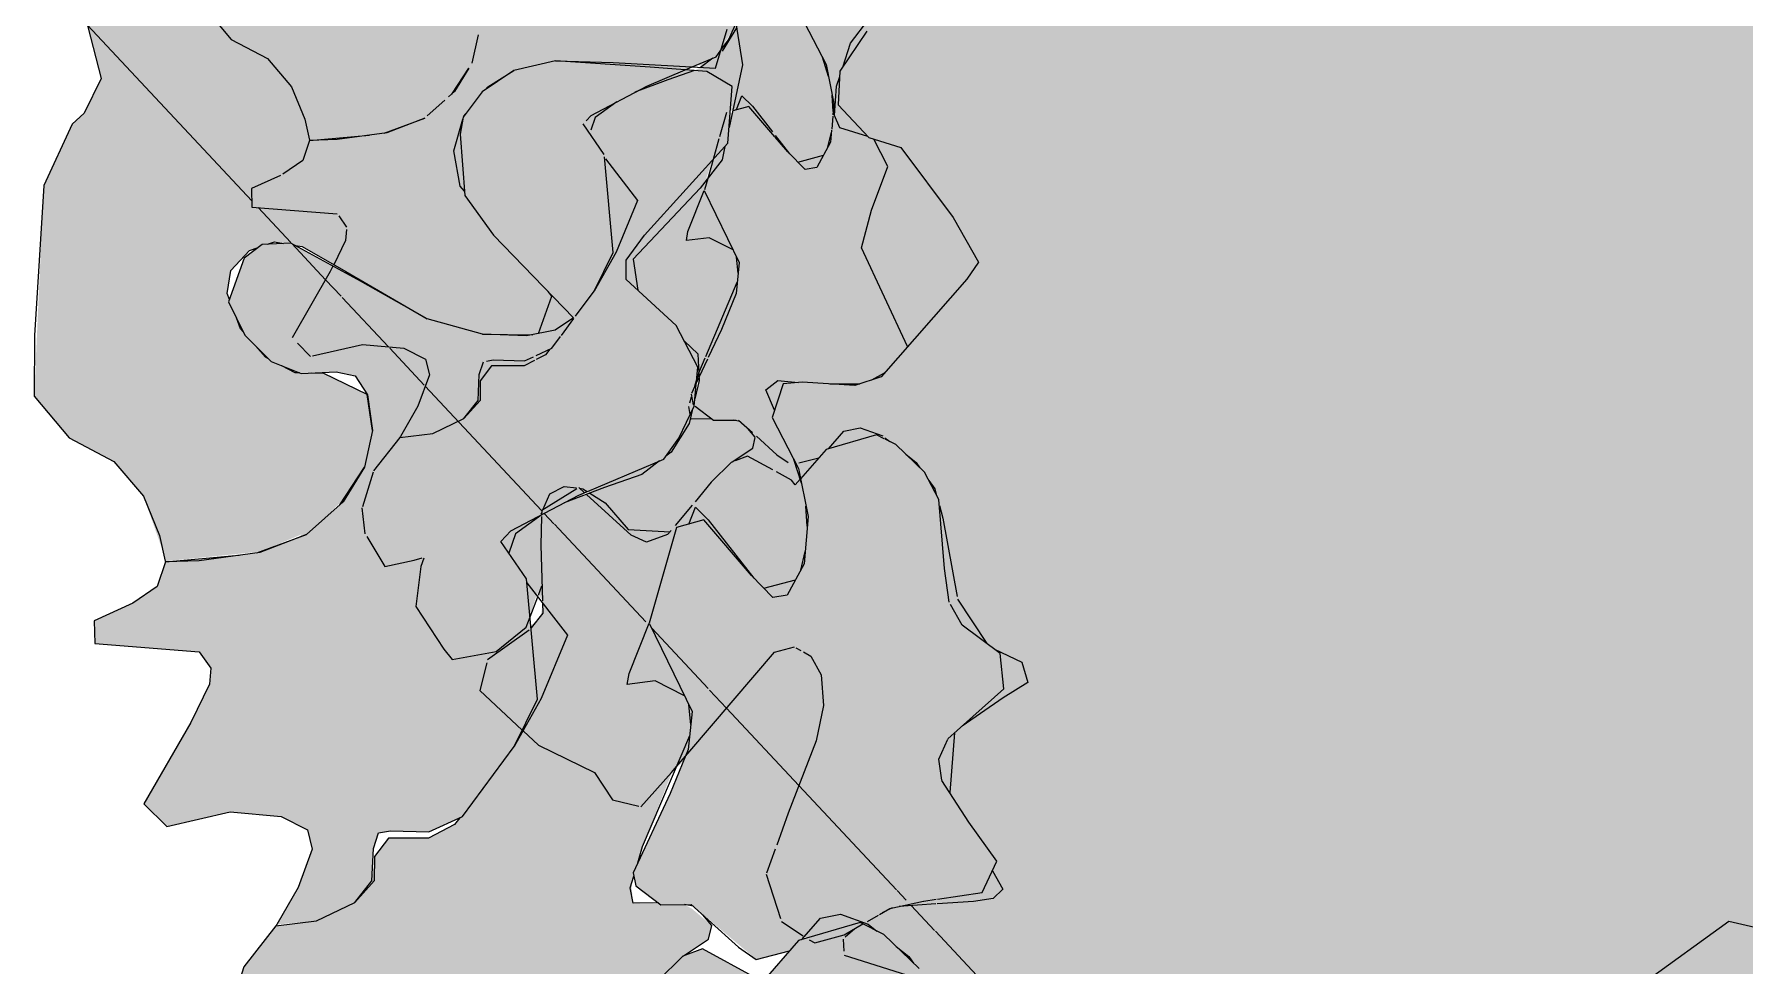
# Model space of a CAD drawing. Header units: metres. Extents: x -490 to 202, y -217 to 332.
# Drawn here: x -66.594 to -61.783, y 42.259 to 44.881 of the extents above; entities that cross this region are included whole.
import ezdxf

# ---------------------------------------------------------------- set-up
doc = ezdxf.new("R2010")
doc.units = ezdxf.units.M
doc.layers.add('1 arbol_dwg', color=8, linetype='Continuous', lineweight=9, true_color=0x767676)
doc.layers.add('C-TOPO-MAJR', color=66, linetype='Continuous', lineweight=18, true_color=0x647b04)
doc.layers.add('A-DETL-GENF', color=7, linetype='Continuous', lineweight=9)
doc.layers.add('A-DETL-THIN', color=7, linetype='Continuous', lineweight=9)

# ---------------------------------------------------------------- blocks, each defined once
blk = doc.blocks.new('1 arbol_dwg-V104-PLANTA DE MURO PERIMETRAL')
at = {"layer": 'A-DETL-GENF', "true_color": 0x424c26, "transparency": 33554483}
blk.add_hatch(color=69, dxfattribs=at).paths.add_polyline_path([(-6.4864, 4.8416), (-6.219, 4.8688), (-6.0804, 4.9247), (-5.9665, 5.0446), (-5.9179, 5.1455), (-5.9039, 5.2094), (-5.9189, 5.311), (-6.0743, 5.3711), (-6.121, 5.3721), (-6.2046, 5.416), (-6.2865, 5.527), (-6.3108, 5.605), (-6.2977, 5.6648), (-6.2138, 5.7328), (-6.1328, 5.737), (-6.1014, 5.7272), (-5.7032, 5.5111), (-5.594, 5.4804), (-5.4333, 5.4922), (-5.4097, 5.6003), (-5.5636, 5.7593), (-5.6568, 5.8972), (-5.6752, 5.9969), (-5.6441, 6.0969), (-5.562, 6.1878), (-5.5059, 6.2229), (-5.3341, 6.2483), (-4.9322, 6.25), (-4.9104, 6.3508), (-4.9495, 6.4553), (-4.9207, 6.7052), (-4.9584, 6.802), (-5.0706, 6.8836), (-5.5051, 6.9571), (-5.518, 6.9932), (-5.4499, 7.0612), (-5.2605, 7.1634), (-5.1233, 7.2269), (-5.1408, 7.2774), (-5.4249, 7.3836), (-5.4553, 7.4608), (-5.4219, 7.6289), (-5.4105, 7.6796), (-5.4217, 7.8052), (-5.5083, 8.0044), (-5.5691, 8.1007), (-5.648, 8.1907), (-5.9852, 7.8228), (-6.2381, 7.4884), (-6.196, 7.3195), (-6.0827, 7.1142), (-6.0096, 6.9395), (-5.9812, 6.7778), (-5.987, 6.6986), (-6.0325, 6.6241), (-6.1161, 6.5771), (-6.2608, 6.5505), (-6.6276, 6.5449), (-6.7028, 6.4935), (-6.7188, 6.4036), (-6.6688, 6.1971), (-6.7147, 6.1021), (-6.7485, 6.0714), (-6.8283, 5.8992), (-6.8551, 5.3064), (-6.7569, 5.1886), (-6.6074, 5.0944), (-6.5398, 5.0051), (-6.4867, 4.843)])
at = {"layer": 'A-DETL-GENF', "true_color": 0x4f7f3f, "transparency": 33554483}
blk.add_hatch(color=87, dxfattribs=at).paths.add_polyline_path([(-2.9959, 1.7353), (-2.6313, 1.7538), (-2.2801, 1.8101), (-1.8881, 1.9334), (-1.5856, 2.1448), (-1.5028, 2.1259), (-1.3912, 2.132), (-1.2448, 2.2207), (-1.1529, 2.43), (-1.1286, 2.8007), (-1.0961, 2.8211), (-1.0513, 2.7946), (-0.8523, 2.5984), (-0.7055, 2.601), (-0.6173, 2.7886), (-0.4159, 2.9156), (-0.3192, 2.9842), (-0.148, 3.2129), (-0.0052, 3.6578), (-0.1793, 3.943), (-0.1427, 3.9761), (0.2521, 4.1075), (0.3527, 4.1876), (0.4149, 4.2823), (0.3901, 4.5209), (0.2698, 4.7494), (0.2702, 4.8605), (0.3076, 4.9547), (0.3851, 5.021), (0.5181, 5.0987), (0.5896, 5.1941), (0.594, 5.4012), (0.5791, 5.688), (0.5277, 5.9481), (0.3519, 6.1201), (-0.2074, 6.3087), (-0.2289, 6.3473), (-0.1759, 6.3916), (-0.0634, 6.4472), (0.1801, 6.5473), (0.1608, 6.6334), (-0.0504, 6.7062), (-0.1636, 6.9763), (-0.3448, 7.1878), (-0.8945, 7.5401), (-0.963, 7.5135), (-0.9437, 7.394), (-0.8932, 7.2025), (-0.9815, 6.8305), (-1.0225, 6.3395), (-1.0996, 6.3704), (-1.1818, 6.44), (-1.2714, 6.5724), (-1.5002, 6.9643), (-1.5489, 6.9861), (-1.6333, 6.9259), (-1.6716, 6.7936), (-1.777, 6.9154), (-1.8034, 6.9488), (-1.844, 6.917), (-1.9491, 6.7283), (-2.0267, 6.6543), (-2.1013, 6.6154), (-2.1675, 6.6159), (-2.202, 6.6532), (-2.1902, 6.8382), (-2.1959, 6.8823), (-2.215, 6.9075), (-2.3122, 6.8818), (-2.5517, 6.7946), (-3.0576, 6.8448), (-3.3784, 6.8308), (-3.652, 6.9774), (-3.7909, 7.0377), (-3.9259, 7.1241), (-3.9952, 7.0843), (-3.9792, 6.9966), (-3.8584, 6.8259), (-3.867, 6.7497), (-3.8978, 6.7182), (-3.9661, 6.7427), (-4.0879, 6.8199), (-4.1833, 6.7721), (-4.4271, 6.4295), (-4.4909, 6.3525), (-4.5128, 6.3333), (-4.59, 6.1971), (-4.588, 6.1197), (-4.4918, 6.029), (-4.4179, 6.0064), (-4.2217, 5.7236), (-4.2048, 5.674), (-4.3158, 5.54), (-4.4812, 5.3578), (-4.575, 5.3377), (-4.7488, 5.3412), (-4.7792, 5.2461), (-4.7004, 5.0789), (-4.6821, 4.9243), (-4.7053, 4.8054), (-4.7373, 4.7464), (-4.7778, 4.74), (-4.9931, 4.952), (-5.052, 4.9258), (-5.1251, 4.6675), (-5.0045, 4.4189), (-5.0268, 4.284), (-5.1596, 3.9255), (-5.0928, 3.8751), (-4.9939, 3.8636), (-4.816, 3.7231), (-4.7307, 3.7448), (-4.6435, 3.8374), (-4.5836, 3.8474), (-4.4651, 3.791), (-4.3662, 3.6955), (-4.3164, 3.6016), (-4.2203, 3.2098), (-4.1247, 3.0853), (-4.0297, 3.0399), (-4.0098, 2.9699), (-4.2623, 2.7963), (-4.2789, 2.5909), (-4.1162, 2.3541), (-4.1318, 2.3209), (-4.096, 2.2577), (-4.1293, 2.2254), (-4.3694, 2.2035), (-4.4849, 2.1857), (-4.5785, 2.137), (-4.6464, 2.0853), (-4.6425, 2.0296), (-4.1674, 1.8887), (-3.8196, 1.8128), (-3.3498, 1.7518), (-3.0009, 1.7354)])
at = {"layer": 'A-DETL-GENF', "true_color": 0x004c00, "transparency": 33554483}
blk.add_hatch(color=98, dxfattribs=at).paths.add_polyline_path([(-5.9946, 3.0494), (-5.8428, 3.0767), (-5.734, 3.1751), (-5.6856, 3.3279), (-5.6856, 3.5634), (-5.6388, 3.6311), (-5.608, 3.6466), (-5.5288, 3.6289), (-5.4419, 3.5614), (-5.3775, 3.4978), (-5.2392, 3.4949), (-5.0173, 3.7392), (-4.9581, 3.7785), (-4.959, 3.8277), (-5.0074, 3.8652), (-5.0262, 3.8753), (-5.172, 3.8867), (-5.1758, 3.9377), (-5.1409, 4.0454), (-5.0082, 4.3819), (-5.0257, 4.4627), (-5.1251, 4.5024), (-5.1868, 4.4944), (-5.1813, 4.5256), (-5.0873, 4.801), (-5.0356, 4.9404), (-5.0093, 4.9577), (-4.9931, 4.9917), (-4.8904, 4.8701), (-4.8029, 4.7656), (-4.714, 4.7893), (-4.6868, 4.8686), (-4.6843, 4.9967), (-4.7181, 5.1277), (-4.7792, 5.2461), (-4.7792, 5.282), (-4.7947, 5.326), (-4.7634, 5.3501), (-4.5332, 5.3405), (-4.4634, 5.3716), (-4.3987, 5.4461), (-4.5285, 5.724), (-4.4604, 5.9636), (-4.5074, 6.0338), (-4.594, 6.073), (-4.6024, 6.1197), (-4.5887, 6.2206), (-4.533, 6.3333), (-4.5101, 6.3793), (-4.5289, 6.4652), (-4.6527, 6.5145), (-4.7721, 6.6038), (-4.9091, 6.5893), (-4.905, 6.5188), (-4.8725, 6.1927), (-4.9202, 5.9716), (-5.0777, 5.7897), (-5.1697, 5.6886), (-5.1573, 5.6042), (-5.0418, 5.4915), (-4.9986, 5.4345), (-4.9882, 5.416), (-4.9931, 5.3143), (-5.0293, 5.203), (-5.0842, 5.1288), (-5.1422, 5.0891), (-5.1591, 5.0815), (-5.4267, 4.9731), (-5.5093, 4.8961), (-5.5146, 4.8563), (-5.3554, 4.6332), (-5.4823, 4.3603), (-5.5746, 4.2262), (-5.6725, 4.1003), (-5.7462, 4.0627), (-5.8584, 4.0627), (-5.8977, 4.0105), (-5.9053, 3.935), (-5.9536, 3.881), (-6.0615, 3.8294), (-6.1753, 3.8154), (-6.2696, 3.686), (-6.3053, 3.5726), (-6.279, 3.4568), (-6.2265, 3.3707), (-6.0916, 3.3991), (-6.1077, 3.3279), (-6.1195, 3.2325), (-6.0232, 3.0855)])
at = {"layer": 'A-DETL-GENF', "true_color": 0x2f4c26, "transparency": 33554483}
for points in [[(-6.173, 3.8192), (-6.0406, 3.8394), (-5.9536, 3.881), (-5.9042, 3.9631), (-5.8866, 4.0769), (-5.7923, 4.0813), (-5.7378, 4.0829), (-5.6332, 4.1469), (-5.4852, 4.3603), (-5.4391, 4.4534), (-5.4838, 4.8118), (-5.543, 4.8973), (-5.4792, 4.9454), (-5.178, 5.0891), (-5.0777, 5.1378), (-5.0158, 5.2419), (-4.9986, 5.278), (-4.9931, 5.3968), (-5.0777, 5.5317), (-5.1903, 5.6344), (-5.1896, 5.6886), (-5.0599, 5.8461), (-4.9039, 6.0177), (-4.9041, 6.1844), (-4.9911, 6.2222), (-5.425, 6.2416), (-5.5059, 6.2229), (-5.5976, 6.1592), (-5.6483, 6.0913), (-5.6567, 6.0437), (-5.6382, 5.8628), (-5.5636, 5.7593), (-5.3386, 5.5268), (-5.3894, 5.4922), (-5.4701, 5.4757), (-5.6382, 5.4928), (-5.7816, 5.5422), (-6.1328, 5.737), (-6.2138, 5.7328), (-6.2647, 5.6947), (-6.3083, 5.5719), (-6.2623, 5.4774), (-6.1581, 5.3916), (-6.0743, 5.3711), (-5.9527, 5.3635), (-5.9179, 5.3103), (-5.9051, 5.2039), (-5.9491, 5.0691), (-6.0197, 4.9786), (-6.099, 4.9131), (-6.2201, 4.8663), (-6.486, 4.8401), (-6.5282, 4.7577), (-6.6494, 4.6911), (-6.6864, 4.6743), (-6.6847, 4.6102), (-6.3857, 4.5795), (-6.3592, 4.5324), (-6.3722, 4.4741), (-6.5145, 4.2141), (-6.5378, 4.1505), (-6.4756, 4.0968), (-6.2696, 4.1335), (-6.1607, 4.123), (-6.0823, 4.0704), (-6.0802, 4.0121), (-6.113, 3.9238), (-6.1614, 3.8394)], [(-4.7444, 2.0725), (-4.6414, 2.1007), (-4.4651, 2.1952), (-4.1791, 2.2435), (-4.1674, 2.2452), (-4.1162, 2.3541), (-4.306, 2.633), (-4.3161, 2.7057), (-4.2855, 2.7753), (-4.0926, 2.9482), (-4.1045, 3.0703), (-4.236, 3.1685), (-4.2807, 3.2475), (-4.3413, 3.6485), (-4.3846, 3.7133), (-4.5054, 3.8113), (-4.5319, 3.8247), (-4.7053, 3.7742), (-4.816, 3.6579), (-4.8241, 3.6685), (-4.9757, 3.7512), (-5.0311, 3.73), (-5.1842, 3.5609), (-5.2514, 3.4802), (-5.3241, 3.454), (-5.407, 3.5052), (-5.5647, 3.6387), (-5.686, 3.5486), (-5.683, 3.2445), (-5.688, 3.2015), (-5.7531, 3.1331), (-5.8752, 3.0377), (-5.899, 2.9424), (-5.688, 2.7496), (-5.5031, 2.6598), (-5.4415, 2.5651), (-5.3377, 2.5486), (-4.8395, 3.0866), (-4.8091, 3.0899), (-4.7582, 3.0616), (-4.7225, 2.9971), (-4.7214, 2.8572), (-4.7507, 2.7396), (-4.9121, 2.3094), (-4.845, 2.137), (-4.7584, 2.08)]]:
    blk.add_hatch(color=89, dxfattribs=at).paths.add_polyline_path(points)
at = {"layer": 'A-DETL-THIN', "color": 76, "true_color": 0x3f7f00}
for p, q in [((-5.9051, 5.2039), (-5.9264, 5.1063)), ((-5.0136, 5.2282), (-5.0633, 5.1483)), ((-5.9955, 5), (-5.9373, 5.0896)), ((-5.1905, 5.0838), (-5.1672, 5.0937)), ((-5.0961, 5.1237), (-5.1383, 5.0921)), ((-4.697, 5.0612), (-4.7181, 5.1277)), ((-6.0197, 4.9786), (-6.0804, 4.9247)), ((-4.6808, 4.9402), (-4.6843, 4.9967)), ((-6.2292, 4.8651), (-6.0892, 4.9168)), ((-5.4701, 4.7921), (-5.543, 4.8973)), ((-5.0489, 4.9368), (-5.0726, 4.853)), ((-4.6821, 4.9243), (-4.6859, 4.8795)), ((-5.0746, 4.846), (-5.095, 4.7738)), ((-4.8807, 4.8577), (-4.8309, 4.7942)), ((-4.6991, 4.8168), (-4.6868, 4.8686)), ((-4.8029, 4.7656), (-4.714, 4.7893)), ((-5.095, 4.7738), (-5.1134, 4.7089)), ((-5.1134, 4.7089), (-5.1245, 4.6696)), ((-6.3857, 4.5795), (-6.3586, 4.5408)), ((-5.0082, 4.3819), (-5.0135, 4.4374)), ((-6.4147, 4.3875), (-6.5463, 4.1589)), ((-6.4053, 4.4066), (-6.4147, 4.3875)), ((-5.12, 4.0945), (-5.0113, 4.3509)), ((-5.6178, 4.1677), (-5.5746, 4.2262)), ((-6.5282, 4.1409), (-6.4824, 4.0952)), ((-5.71, 4.0811), (-5.7459, 4.0627)), ((-5.7447, 4.0798), (-5.7142, 4.0938)), ((-5.1437, 4.0387), (-5.1219, 4.0902)), ((-5.1139, 4.0859), (-5.1434, 4.0229)), ((-5.1576, 3.9926), (-5.1519, 4.0116)), ((-5.1434, 4.0229), (-5.1526, 4.0032)), ((-5.1519, 4.0116), (-5.1441, 4.0373)), ((-5.175, 3.9347), (-5.1687, 3.9558)), ((-5.1705, 3.965), (-5.1632, 3.9283)), ((-5.1526, 4.0032), (-5.1695, 3.9672)), ((-5.1735, 3.8947), (-5.1787, 3.9226)), ((-5.0992, 3.88), (-5.1706, 3.8789)), ((-5.002, 3.8706), (-5.0234, 3.8748)), ((-5.0074, 3.8754), (-4.959, 3.8329)), ((-4.9494, 3.8165), (-4.9745, 3.8465)), ((-4.5875, 3.8488), (-4.5095, 3.8206)), ((-6.1753, 3.8154), (-6.2652, 3.6998)), ((-4.5021, 3.8147), (-4.485, 3.801)), ((-4.7991, 3.7274), (-4.7307, 3.7448)), ((-6.2663, 3.6962), (-6.3041, 3.5764)), ((-5.5382, 3.6249), (-5.5579, 3.643)), ((-6.3053, 3.5726), (-6.295, 3.4829)), ((-5.6877, 3.5516), (-5.6858, 3.5562)), ((-5.1668, 3.5817), (-5.2254, 3.5114)), ((-5.6972, 3.2717), (-5.6849, 3.3041)), ((-5.7258, 3.1967), (-5.6995, 3.2658)), ((-4.252, 3.2577), (-4.151, 3.105)), ((-5.7286, 3.1505), (-5.8726, 3.0483)), ((-5.1749, 2.7338), (-4.8835, 3.0754)), ((-4.8835, 3.0754), (-4.8146, 3.093)), ((-4.8091, 3.0899), (-4.7924, 3.0807)), ((-4.2623, 2.7963), (-4.2789, 2.5909)), ((-5.2208, 2.6801), (-5.1897, 2.7165)), ((-5.1897, 2.7165), (-5.1753, 2.7333)), ((-4.8807, 2.3954), (-4.911, 2.3123)), ((-4.9121, 2.3094), (-4.8618, 2.1556)), ((-4.4768, 2.1927), (-4.512, 2.1753)), ((-4.3268, 2.2064), (-4.4534, 2.1978)), ((-4.3685, 2.2162), (-4.326, 2.2223)), ((-4.8587, 2.1462), (-4.7844, 2.0962)), ((-4.5625, 2.1462), (-4.525, 2.1678)), ((-4.6464, 2.0853), (-4.6435, 2.0437)), ((-4.6063, 2.1209), (-4.6396, 2.0913)), ((-4.6425, 2.0296), (-4.3622, 1.9415))]:
    blk.add_line(p, q, dxfattribs=at)
at = {"layer": 'A-DETL-THIN', "color": 76, "true_color": 0x3f7f00, "flags": 128}
for points in [[(-6.8541, 5.4768), (-6.8551, 5.3064), (-6.7569, 5.1886), (-6.6314, 5.1224), (-6.5478, 5.0249), (-6.5026, 4.9138), (-6.4864, 4.8416), (-6.486, 4.8401), (-6.279, 4.8583)], [(-4.575, 5.3377), (-4.6949, 5.3456), (-4.7488, 5.3412), (-4.7792, 5.2461), (-4.705, 5.1023), (-4.6785, 4.9671), (-4.6817, 4.9289)], [(-5.0676, 5.1518), (-5.0418, 5.1875), (-5.0158, 5.2419)], [(-5.1672, 5.0937), (-5.0842, 5.1288), (-5.0676, 5.1518)], [(-5.9368, 5.0892), (-5.9861, 5.0084), (-6.0066, 4.9902)], [(-5.5328, 4.9079), (-5.5146, 4.9267), (-5.323, 5.0278), (-5.1905, 5.0838)], [(-5.1591, 5.0815), (-5.2506, 5.0492), (-5.3642, 5.0061)], [(-5.4267, 4.9731), (-5.5016, 4.9187), (-5.5163, 4.8756)], [(-4.8817, 4.8525), (-4.9719, 4.9577), (-5.0272, 4.9427)], [(-5.0139, 4.9463), (-4.9951, 4.9936), (-4.9594, 4.9581), (-4.8904, 4.8701)], [(-6.0892, 4.9168), (-6.2201, 4.8663), (-6.3912, 4.843), (-6.486, 4.8401), (-6.5096, 4.7705), (-6.5779, 4.7235)], [(-4.6862, 4.8756), (-4.6897, 4.834), (-4.7373, 4.7464), (-4.7778, 4.74), (-4.8376, 4.801), (-4.8807, 4.8513)], [(-5.5686, 4.2342), (-5.505, 4.3204), (-5.4391, 4.4534), (-5.4694, 4.7835)], [(-6.5868, 4.7194), (-6.6864, 4.6743), (-6.6847, 4.6102), (-6.3907, 4.5866)], [(-5.4656, 4.7762), (-5.3554, 4.6332), (-5.4287, 4.4549), (-5.505, 4.3204)], [(-5.0257, 4.4627), (-5.1086, 4.5046), (-5.1868, 4.4944), (-5.1813, 4.5256), (-5.125, 4.6672)], [(-5.1251, 4.6675), (-5.0045, 4.4189), (-5.0153, 4.3122), (-5.0662, 4.1879), (-5.1112, 4.0916)], [(-6.3592, 4.5324), (-6.3617, 4.4955), (-6.4029, 4.4115)], [(-6.4756, 4.0968), (-6.3041, 4.1367), (-6.1609, 4.1231)], [(-5.7045, 4.0983), (-5.6508, 4.1231), (-5.6204, 4.1642)], [(-6.1607, 4.123), (-6.0861, 4.086), (-6.0729, 4.0316), (-6.113, 3.9238), (-6.173, 3.8192), (-6.1753, 3.8154), (-6.0615, 3.8294), (-5.9536, 3.881), (-5.9053, 3.9426), (-5.9008, 4.0328), (-5.8866, 4.0769)], [(-5.8764, 4.0788), (-5.8527, 4.0831), (-5.7448, 4.0798)], [(-5.6576, 4.1199), (-5.6725, 4.1003), (-5.7045, 4.0839)], [(-5.7462, 4.0627), (-5.8584, 4.0627), (-5.8977, 4.0105), (-5.8984, 3.9426), (-5.9536, 3.881)], [(-5.1562, 3.923), (-5.0928, 3.8751), (-5.0152, 3.8754)], [(-4.6971, 3.7765), (-4.6435, 3.8374), (-4.588, 3.8487)], [(-5.0299, 3.7305), (-5.0291, 3.7313), (-4.9581, 3.7785), (-4.9496, 3.8157)], [(-4.9455, 3.8205), (-4.8745, 3.7552), (-4.8364, 3.7293)], [(-4.5054, 3.8113), (-4.5319, 3.8247), (-4.7053, 3.7742), (-4.793, 3.673)], [(-4.2807, 3.2475), (-4.2964, 3.3629), (-4.3164, 3.6016), (-4.3662, 3.6955), (-4.4651, 3.791), (-4.5018, 3.8095)], [(-5.0311, 3.73), (-5.1009, 3.6608), (-5.1569, 3.5936)], [(-4.8889, 3.7039), (-4.9757, 3.7512), (-5.0188, 3.7347)], [(-4.4302, 3.7573), (-4.3948, 3.729), (-4.3817, 3.7105)], [(-4.7944, 3.6714), (-4.8113, 3.6519), (-4.8241, 3.6685), (-4.876, 3.6968)], [(-4.3511, 3.6672), (-4.3308, 3.6384), (-4.3252, 3.6182)], [(-5.5647, 3.6387), (-5.6856, 3.5634), (-5.686, 3.5489)], [(-5.6816, 3.5658), (-5.6576, 3.6215), (-5.6084, 3.6467), (-5.5656, 3.6414)], [(-5.5548, 3.6401), (-5.5444, 3.6388), (-5.5288, 3.6289)], [(-5.2392, 3.4949), (-5.2514, 3.4802), (-5.3241, 3.454), (-5.3775, 3.4782), (-5.5317, 3.619)], [(-5.5201, 3.6234), (-5.4663, 3.5895), (-5.387, 3.4984), (-5.2433, 3.4899)], [(-5.6862, 3.5428), (-5.6892, 3.4434), (-5.6833, 3.2523)], [(-4.3146, 3.5806), (-4.3024, 3.5373), (-4.2537, 3.267)], [(-6.2891, 3.4733), (-6.2265, 3.3707), (-6.1258, 3.3926), (-6.0978, 3.4004)], [(-6.0916, 3.3991), (-6.1024, 3.3702), (-6.1195, 3.2325), (-6.0232, 3.0855), (-5.9946, 3.0494), (-5.8428, 3.0767), (-5.7393, 3.1612), (-5.7258, 3.1967)], [(-5.683, 3.2445), (-5.682, 3.2091), (-5.7223, 3.1584)], [(-4.2855, 2.7753), (-4.1995, 2.8534), (-4.0926, 2.9482), (-4.1045, 3.0703), (-4.236, 3.1685), (-4.2758, 3.2388)], [(-4.7836, 3.0758), (-4.7582, 3.0616), (-4.7225, 2.9971), (-4.7144, 2.8912), (-4.7393, 2.7692), (-4.8354, 2.5194), (-4.8755, 2.4095)], [(-4.1247, 3.0853), (-4.0297, 3.0399), (-4.0098, 2.9699), (-4.0941, 2.9172), (-4.2365, 2.8198)], [(-5.8752, 3.0377), (-5.899, 2.9424), (-5.7527, 2.8059)], [(-5.75, 2.8034), (-5.697, 2.7539), (-5.5031, 2.6598), (-5.4415, 2.5651), (-5.3508, 2.5435)], [(-4.3287, 1.931), (-4.2558, 1.9081), (-3.8196, 1.8128), (-3.3498, 1.7518), (-3.0009, 1.7354), (-2.9959, 1.7353), (-2.6313, 1.7538), (-2.2801, 1.8101), (-1.935, 1.9067), (-1.8881, 1.9334), (-1.5926, 2.1464), (-1.5028, 2.1259), (-1.3912, 2.132), (-1.2448, 2.2207), (-1.1529, 2.43), (-1.1286, 2.8007), (-1.0961, 2.8211), (-1.0513, 2.7946), (-0.8564, 2.5984)], [(-4.306, 2.633), (-4.3161, 2.7057), (-4.2855, 2.7752)], [(-5.3437, 2.5418), (-5.2381, 2.6598), (-5.2208, 2.6801)], [(-4.3212, 2.223), (-4.1674, 2.2452), (-4.1162, 2.3541), (-4.2129, 2.4886), (-4.3057, 2.6326)], [(-4.1318, 2.3209), (-4.096, 2.2577), (-4.1293, 2.2254), (-4.1973, 2.2152), (-4.3223, 2.2067)], [(-4.5208, 2.1702), (-4.4849, 2.191), (-4.3694, 2.216)], [(-4.7632, 2.0826), (-4.7444, 2.0725), (-4.6425, 2.1001), (-4.5781, 2.1372)]]:
    blk.add_lwpolyline(points, dxfattribs=at)
blk = doc.blocks.new('1 arbol_dwg-V105-PLANTA DE MURO PERIMETRAL')
at = {"layer": 'A-DETL-GENF', "true_color": 0x424c26, "transparency": 33554483}
blk.add_hatch(color=69, dxfattribs=at).paths.add_polyline_path([(-6.4864, 4.8416), (-6.219, 4.8688), (-6.0762, 4.9284), (-5.9861, 5.0145), (-5.9264, 5.1063), (-5.9039, 5.2094), (-5.9189, 5.311), (-6.0405, 5.3704), (-6.121, 5.3721), (-6.2046, 5.416), (-6.2745, 5.4955), (-6.3123, 5.5954), (-6.3022, 5.6601), (-6.2491, 5.7161), (-6.1796, 5.7403), (-6.1014, 5.7272), (-5.7494, 5.5241), (-5.594, 5.4804), (-5.4368, 5.4825), (-5.3992, 5.5876), (-5.5146, 5.7087), (-5.5636, 5.7593), (-5.6568, 5.8972), (-5.6752, 5.9969), (-5.6441, 6.0969), (-5.5636, 6.1868), (-5.5059, 6.2229), (-5.3889, 6.25), (-4.9364, 6.236), (-4.9104, 6.3508), (-4.9496, 6.4552), (-4.9171, 6.694), (-4.9493, 6.7954), (-5.0706, 6.8836), (-5.5046, 6.9558), (-5.518, 6.9932), (-5.4429, 7.0654), (-5.3266, 7.1328), (-5.1233, 7.2269), (-5.1408, 7.2774), (-5.4226, 7.3779), (-5.4553, 7.4608), (-5.4444, 7.5466), (-5.4099, 7.6729), (-5.4217, 7.8052), (-5.474, 7.9501), (-5.5691, 8.1007), (-5.648, 8.1907), (-5.9852, 7.8228), (-6.2381, 7.4884), (-6.196, 7.3195), (-6.0905, 7.1328), (-6.0096, 6.9395), (-5.9796, 6.8008), (-5.987, 6.6986), (-6.0325, 6.6241), (-6.1328, 6.574), (-6.2608, 6.5505), (-6.6081, 6.5582), (-6.7028, 6.4935), (-6.7188, 6.4036), (-6.6671, 6.2004), (-6.7147, 6.1021), (-6.7485, 6.0714), (-6.8283, 5.8992), (-6.8551, 5.3064), (-6.7569, 5.1886), (-6.6314, 5.1224), (-6.5478, 5.0249), (-6.4919, 4.8663), (-6.4867, 4.843)])
at = {"layer": 'A-DETL-GENF', "true_color": 0x4f7f3f, "transparency": 33554483}
blk.add_hatch(color=87, dxfattribs=at).paths.add_polyline_path([(-2.9959, 1.7353), (-2.6365, 1.7584), (-2.2443, 1.8201), (-1.935, 1.9067), (-1.8881, 1.9334), (-1.5926, 2.1464), (-1.5028, 2.1259), (-1.3912, 2.132), (-1.2448, 2.2207), (-1.1529, 2.43), (-1.1286, 2.8007), (-1.0961, 2.8211), (-1.0513, 2.7946), (-0.8564, 2.5984), (-0.7055, 2.601), (-0.6445, 2.7575), (-0.6173, 2.7886), (-0.4998, 2.8561), (-0.3192, 2.9842), (-0.148, 3.2129), (-0.0052, 3.6578), (-0.1793, 3.943), (-0.1427, 3.9761), (0.2521, 4.1075), (0.3527, 4.1876), (0.4149, 4.2823), (0.3976, 4.5067), (0.2698, 4.7494), (0.2702, 4.8605), (0.3076, 4.9547), (0.3726, 5.0136), (0.5181, 5.0987), (0.5896, 5.1941), (0.5977, 5.3292), (0.5791, 5.688), (0.5277, 5.9481), (0.3519, 6.1201), (-0.2074, 6.3087), (-0.2289, 6.3473), (-0.2037, 6.3773), (-0.0839, 6.4388), (0.1801, 6.5473), (0.1608, 6.6334), (-0.0504, 6.7062), (-0.072, 6.7644), (-0.1636, 6.9763), (-0.3448, 7.1878), (-0.8945, 7.5401), (-0.963, 7.5135), (-0.9437, 7.394), (-0.8932, 7.2025), (-0.9789, 6.8774), (-0.998, 6.3498), (-1.0225, 6.3395), (-1.0859, 6.3587), (-1.1818, 6.44), (-1.2714, 6.5724), (-1.5002, 6.9643), (-1.5489, 6.9861), (-1.6301, 6.9371), (-1.6716, 6.7936), (-1.7114, 6.8321), (-1.8034, 6.9488), (-1.8372, 6.9313), (-1.9126, 6.7722), (-1.9982, 6.6692), (-2.1013, 6.6154), (-2.1675, 6.6159), (-2.202, 6.6532), (-2.202, 6.7359), (-2.1865, 6.87), (-2.215, 6.9075), (-2.2677, 6.8987), (-2.5442, 6.7936), (-2.9825, 6.8481), (-3.3784, 6.8308), (-3.6081, 6.9621), (-3.7505, 7.0118), (-3.9259, 7.1241), (-3.9952, 7.0843), (-3.9792, 6.9966), (-3.8584, 6.8259), (-3.8597, 6.7571), (-3.8978, 6.7182), (-3.9416, 6.7272), (-4.0879, 6.8199), (-4.1833, 6.7721), (-4.3076, 6.61), (-4.4604, 6.3793), (-4.5128, 6.3333), (-4.5887, 6.2206), (-4.594, 6.1261), (-4.4969, 6.0306), (-4.4179, 6.0064), (-4.2704, 5.8091), (-4.1986, 5.6828), (-4.2322, 5.6353), (-4.4731, 5.3606), (-4.5471, 5.3359), (-4.7488, 5.3412), (-4.7792, 5.2461), (-4.705, 5.1023), (-4.6818, 4.9284), (-4.6897, 4.834), (-4.7373, 4.7464), (-4.7778, 4.74), (-4.9468, 4.9284), (-4.9719, 4.9577), (-5.0513, 4.9284), (-5.1251, 4.6675), (-5.0045, 4.4189), (-5.0153, 4.3122), (-5.0662, 4.1879), (-5.1705, 3.965), (-5.1632, 3.9283), (-5.0928, 3.8751), (-5.0074, 3.8754), (-4.8241, 3.721), (-4.7307, 3.7448), (-4.6435, 3.8374), (-4.5875, 3.8488), (-4.5095, 3.8206), (-4.446, 3.7742), (-4.3662, 3.6955), (-4.3164, 3.6016), (-4.2292, 3.2232), (-4.1247, 3.0853), (-4.0297, 3.0399), (-4.0098, 2.9699), (-4.2365, 2.8198), (-4.2623, 2.7963), (-4.2789, 2.5909), (-4.1162, 2.3541), (-4.1318, 2.3209), (-4.096, 2.2577), (-4.1293, 2.2254), (-4.306, 2.2078), (-4.4849, 2.1857), (-4.512, 2.1753), (-4.6464, 2.0853), (-4.6425, 2.0296), (-4.1674, 1.8887), (-3.8196, 1.8128), (-3.3498, 1.7518), (-3.0009, 1.7354)])
at = {"layer": 'A-DETL-GENF', "true_color": 0x004c00, "transparency": 33554483}
blk.add_hatch(color=98, dxfattribs=at).paths.add_polyline_path([(-5.9946, 3.0494), (-5.8428, 3.0767), (-5.7393, 3.1612), (-5.6849, 3.3041), (-5.6856, 3.5634), (-5.6576, 3.6215), (-5.6084, 3.6467), (-5.5444, 3.6388), (-5.4663, 3.5895), (-5.3775, 3.4978), (-5.2433, 3.4899), (-5.0291, 3.7313), (-4.9581, 3.7785), (-4.9494, 3.8165), (-5.0052, 3.864), (-5.0262, 3.8753), (-5.1706, 3.8789), (-5.1758, 3.9377), (-5.1576, 3.9926), (-5.1437, 4.0387), (-5.0082, 4.3819), (-5.0257, 4.4627), (-5.1251, 4.5024), (-5.1868, 4.4944), (-5.1813, 4.5256), (-5.1046, 4.74), (-5.0489, 4.9368), (-5.0093, 4.9577), (-4.9951, 4.9936), (-4.9361, 4.9284), (-4.8029, 4.7656), (-4.714, 4.7893), (-4.6897, 4.8563), (-4.6808, 4.9402), (-4.697, 5.0612), (-4.7181, 5.1277), (-4.7792, 5.2461), (-4.7792, 5.282), (-4.7971, 5.3241), (-4.7634, 5.3501), (-4.5332, 5.3405), (-4.4634, 5.3716), (-4.3987, 5.4461), (-4.5285, 5.724), (-4.4604, 5.9636), (-4.5074, 6.0338), (-4.594, 6.073), (-4.6041, 6.0957), (-4.5887, 6.2206), (-4.5589, 6.2995), (-4.5101, 6.3793), (-4.5289, 6.4652), (-4.6281, 6.4956), (-4.7709, 6.6039), (-4.9091, 6.5893), (-4.9104, 6.5595), (-4.8626, 6.2382), (-4.9202, 5.9716), (-5.049, 5.8202), (-5.1697, 5.6886), (-5.1573, 5.6042), (-5.0418, 5.4915), (-5.0259, 5.4606), (-4.9887, 5.4251), (-4.9887, 5.3332), (-5.013, 5.2291), (-5.0842, 5.1288), (-5.0961, 5.1237), (-5.1464, 5.086), (-5.3642, 5.0061), (-5.4906, 4.9267), (-5.505, 4.9089), (-5.5146, 4.8563), (-5.3554, 4.6332), (-5.4391, 4.4365), (-5.505, 4.3204), (-5.6725, 4.1003), (-5.7459, 4.0627), (-5.8584, 4.0627), (-5.8977, 4.0105), (-5.9053, 3.935), (-5.9536, 3.881), (-6.0615, 3.8294), (-6.1753, 3.8154), (-6.2652, 3.6998), (-6.3053, 3.5726), (-6.295, 3.4829), (-6.2265, 3.3707), (-6.0903, 3.4025), (-6.1024, 3.3702), (-6.115, 3.2256), (-6.0232, 3.0855)])
at = {"layer": 'A-DETL-GENF', "true_color": 0x2f4c26, "transparency": 33554483}
for points in [[(-6.173, 3.8192), (-6.0615, 3.8294), (-5.9536, 3.881), (-5.9053, 3.9426), (-5.9008, 4.0328), (-5.8866, 4.0769), (-5.8527, 4.0831), (-5.7447, 4.0798), (-5.6508, 4.1231), (-5.505, 4.3204), (-5.4391, 4.4534), (-5.4701, 4.7921), (-5.543, 4.8973), (-5.5114, 4.9284), (-5.323, 5.0278), (-5.0842, 5.1288), (-5.0418, 5.1875), (-4.9986, 5.278), (-4.9887, 5.3882), (-5.049, 5.5054), (-5.1903, 5.6344), (-5.1896, 5.6886), (-5.1389, 5.7593), (-4.903, 6.0306), (-4.8922, 6.1772), (-4.9634, 6.2202), (-5.3889, 6.25), (-5.5059, 6.2229), (-5.5951, 6.1626), (-5.6483, 6.0913), (-5.6558, 6.0306), (-5.6441, 5.8711), (-5.5636, 5.7593), (-5.3386, 5.5268), (-5.3894, 5.4922), (-5.4701, 5.4757), (-5.594, 5.4804), (-5.7494, 5.5241), (-6.1328, 5.737), (-6.2138, 5.7328), (-6.2647, 5.6947), (-6.3083, 5.5719), (-6.2623, 5.4774), (-6.1885, 5.404), (-6.1038, 5.3696), (-6.0053, 5.3745), (-5.9527, 5.3635), (-5.9179, 5.3103), (-5.9039, 5.2094), (-5.9264, 5.1063), (-5.9861, 5.0084), (-6.115, 4.9069), (-6.2201, 4.8663), (-6.486, 4.8401), (-6.5096, 4.7705), (-6.5779, 4.7235), (-6.6864, 4.6743), (-6.6847, 4.6102), (-6.3907, 4.5866), (-6.3586, 4.5408), (-6.3617, 4.4955), (-6.4147, 4.3875), (-6.5463, 4.1589), (-6.4824, 4.0952), (-6.3041, 4.1367), (-6.1609, 4.1231), (-6.0861, 4.086), (-6.0729, 4.0316), (-6.115, 3.9204)], [(-4.7444, 2.0725), (-4.6425, 2.1001), (-4.4849, 2.191), (-4.3694, 2.216), (-4.1674, 2.2452), (-4.1162, 2.3541), (-4.306, 2.633), (-4.308, 2.724), (-4.2855, 2.7753), (-4.0926, 2.9482), (-4.1045, 3.0703), (-4.236, 3.1685), (-4.2807, 3.2475), (-4.2964, 3.3629), (-4.3164, 3.6016), (-4.3662, 3.6955), (-4.4651, 3.791), (-4.5319, 3.8247), (-4.7053, 3.7742), (-4.8113, 3.6519), (-4.8241, 3.6685), (-4.9757, 3.7512), (-5.0311, 3.73), (-5.1009, 3.6608), (-5.2514, 3.4802), (-5.3241, 3.454), (-5.3775, 3.4782), (-5.5579, 3.643), (-5.6856, 3.5634), (-5.6892, 3.4434), (-5.682, 3.2091), (-5.7286, 3.1505), (-5.8726, 3.0483), (-5.899, 2.9424), (-5.697, 2.7539), (-5.5031, 2.6598), (-5.4415, 2.5651), (-5.3437, 2.5418), (-5.1833, 2.724), (-4.8835, 3.0754), (-4.8146, 3.093), (-4.7582, 3.0616), (-4.7225, 2.9971), (-4.7144, 2.8912), (-4.7567, 2.724), (-4.9121, 2.3094), (-4.8587, 2.1462), (-4.7682, 2.0853)]]:
    blk.add_hatch(color=89, dxfattribs=at).paths.add_polyline_path(points)
at = {"layer": 'A-DETL-THIN', "color": 76, "true_color": 0x3f7f00}
for p, q in [((-5.594, 5.4804), (-5.453, 5.4792)), ((-4.499, 5.3519), (-4.4634, 5.3716)), ((-4.6176, 5.3405), (-4.5332, 5.3405)), ((-5.9955, 5), (-5.9264, 5.1063)), ((-4.697, 5.0612), (-4.7181, 5.1277)), ((-4.6808, 4.9402), (-4.6843, 4.9967)), ((-6.2292, 4.8651), (-6.0892, 4.9168)), ((-4.6991, 4.8168), (-4.6868, 4.8686)), ((-4.8029, 4.7656), (-4.714, 4.7893)), ((-5.0082, 4.3819), (-5.0135, 4.4374)), ((-5.002, 3.8706), (-5.0262, 3.8753))]:
    blk.add_line(p, q, dxfattribs=at)
at = {"layer": 'A-DETL-THIN', "color": 76, "true_color": 0x3f7f00, "flags": 128}
for points in [[(-5.3889, 6.25), (-5.2266, 6.2451), (-4.9385, 6.2289), (-4.906, 6.3389)], [(-6.7188, 6.4036), (-6.6671, 6.2004), (-6.7147, 6.1021), (-6.7485, 6.0714), (-6.8283, 5.8992), (-6.8541, 5.4768), (-6.8551, 5.3064), (-6.7569, 5.1886), (-6.6314, 5.1224), (-6.5478, 5.0249), (-6.5026, 4.9138), (-6.4864, 4.8416), (-6.486, 4.8401), (-6.279, 4.8583)], [(-4.5128, 6.3333), (-4.5887, 6.2206), (-4.594, 6.1261), (-4.5074, 6.0338), (-4.4179, 6.0064), (-4.2704, 5.8091), (-4.1986, 5.6828), (-4.2322, 5.6353), (-4.4731, 5.3606), (-4.5471, 5.3359), (-4.6949, 5.3456), (-4.7488, 5.3412), (-4.7792, 5.2461), (-4.705, 5.1023), (-4.6785, 4.9671), (-4.6897, 4.834), (-4.7373, 4.7464), (-4.7778, 4.74), (-4.8376, 4.801), (-4.9719, 4.9577), (-5.0489, 4.9368), (-5.1251, 4.6675), (-5.0045, 4.4189), (-5.0153, 4.3122), (-5.0662, 4.1879), (-5.1705, 3.965), (-5.1632, 3.9283), (-5.0928, 3.8751), (-5.0074, 3.8754), (-4.959, 3.8329), (-4.8745, 3.7552), (-4.8241, 3.721), (-4.7307, 3.7448)], [(-4.5808, 6.2323), (-4.5589, 6.2995), (-4.5074, 6.3667), (-4.5289, 6.4652), (-4.6281, 6.4956), (-4.7689, 6.6041), (-4.9091, 6.5893), (-4.9104, 6.5595), (-4.8922, 6.4221), (-4.8626, 6.2382), (-4.9007, 6.0618)], [(-5.5863, 6.1685), (-5.5796, 6.1768), (-5.5059, 6.2229)], [(-4.5105, 6.0371), (-4.5887, 6.0612), (-4.6041, 6.0957), (-4.5983, 6.1785), (-4.5895, 6.2056)], [(-5.645, 5.883), (-5.6568, 5.8972), (-5.6752, 5.9969), (-5.6494, 6.0853)], [(-5.6472, 6.0928), (-5.6469, 6.0937), (-5.6413, 6.1007)], [(-4.3987, 5.4461), (-4.5285, 5.724), (-4.4999, 5.8293), (-4.4545, 5.9521), (-4.4937, 6.0296)], [(-4.9122, 6.0086), (-4.9202, 5.9716), (-4.9819, 5.8912), (-5.1702, 5.6918), (-5.1573, 5.6042)], [(-6.1988, 5.7336), (-6.1796, 5.7403), (-6.1536, 5.7359)], [(-6.1209, 5.7304), (-6.1014, 5.7272), (-5.9788, 5.6568), (-5.7494, 5.5241)], [(-6.3059, 5.5785), (-6.3123, 5.5954), (-6.3022, 5.6601), (-6.2491, 5.7161), (-6.2249, 5.7245)], [(-5.4368, 5.4825), (-5.3992, 5.5876), (-5.4097, 5.6003)], [(-6.2669, 5.4869), (-6.2745, 5.4955), (-6.2865, 5.527)], [(-6.1962, 5.4116), (-6.2046, 5.416), (-6.2326, 5.4478)], [(-5.0259, 5.4606), (-4.9887, 5.4251), (-4.9847, 5.3501), (-4.9967, 5.2989)], [(-6.1093, 5.3719), (-6.121, 5.3721), (-6.1585, 5.3918)], [(-5.9039, 5.2094), (-5.9189, 5.311), (-6.0405, 5.3704), (-6.0742, 5.3711)], [(-4.7727, 5.2666), (-4.7971, 5.3241), (-4.7634, 5.3501), (-4.7059, 5.3447)], [(-5.0045, 5.2657), (-5.013, 5.2291), (-5.0633, 5.1483), (-5.0781, 5.1372)], [(-5.0961, 5.1237), (-5.1464, 5.086), (-5.2506, 5.0492), (-5.3642, 5.0061)], [(-5.4267, 4.9731), (-5.5016, 4.9187), (-5.5202, 4.8643)], [(-5.0139, 4.9463), (-4.9951, 4.9936), (-4.9594, 4.9581), (-4.8309, 4.7942)], [(-5.4691, 4.7807), (-5.3554, 4.6332), (-5.4287, 4.4549), (-5.505, 4.3204)], [(-5.0257, 4.4627), (-5.1086, 4.5046), (-5.1868, 4.4944), (-5.1813, 4.5256), (-5.125, 4.6672)], [(-5.1576, 3.9926), (-5.1437, 4.0387), (-5.0113, 4.3509)], [(-5.6576, 4.1199), (-5.6725, 4.1003), (-5.7459, 4.0627), (-5.8584, 4.0627), (-5.8977, 4.0105), (-5.8984, 3.9426), (-5.9536, 3.881)], [(-5.0992, 3.88), (-5.1706, 3.8789), (-5.1787, 3.9226), (-5.1687, 3.9558)], [(-6.1753, 3.8154), (-6.2652, 3.6998), (-6.3053, 3.5726), (-6.295, 3.4829), (-6.2265, 3.3707), (-6.1258, 3.3926), (-6.0903, 3.4025), (-6.1024, 3.3702), (-6.1195, 3.2325), (-6.0232, 3.0855), (-5.9946, 3.0494), (-5.8428, 3.0767), (-5.7393, 3.1612), (-5.6849, 3.3041)], [(-4.3662, 3.6955), (-4.4651, 3.791), (-4.5319, 3.8247), (-4.7053, 3.7742), (-4.8113, 3.6519)], [(-4.8241, 3.6685), (-4.9757, 3.7512), (-5.0311, 3.73), (-5.1009, 3.6608)], [(-5.0299, 3.7305), (-5.0291, 3.7313), (-4.9581, 3.7785), (-4.9494, 3.8165), (-4.9745, 3.8465)], [(-4.6971, 3.7765), (-4.6435, 3.8374), (-4.5875, 3.8488), (-4.5095, 3.8206), (-4.485, 3.801)], [(-4.4302, 3.7573), (-4.3948, 3.729), (-4.3817, 3.7105)]]:
    blk.add_lwpolyline(points, dxfattribs=at)
blk.add_lwpolyline([(-6.4147, 4.3875), (-6.5463, 4.1589), (-6.4824, 4.0952), (-6.3041, 4.1367), (-6.1609, 4.1231), (-6.0861, 4.086), (-6.0729, 4.0316), (-6.113, 3.9238), (-6.173, 3.8192), (-6.1753, 3.8154), (-6.0615, 3.8294), (-5.9536, 3.881), (-5.9053, 3.9426), (-5.9008, 4.0328), (-5.8866, 4.0769), (-5.8527, 4.0831), (-5.7447, 4.0798), (-5.6508, 4.1231), (-5.505, 4.3204), (-5.4391, 4.4534), (-5.4701, 4.7921), (-5.543, 4.8973), (-5.5146, 4.9267), (-5.323, 5.0278), (-5.0842, 5.1288), (-5.0418, 5.1875), (-4.9986, 5.278), (-4.9887, 5.3882), (-5.049, 5.5054), (-5.1903, 5.6344), (-5.1896, 5.6886), (-5.1389, 5.7593), (-4.9039, 6.0177), (-4.8922, 6.1772), (-4.9634, 6.2202), (-5.1223, 6.2322), (-5.3889, 6.25), (-5.5059, 6.2229), (-5.5951, 6.1626), (-5.6483, 6.0913), (-5.6567, 6.0437), (-5.6441, 5.8711), (-5.5636, 5.7593), (-5.3386, 5.5268), (-5.3894, 5.4922), (-5.4701, 5.4757), (-5.594, 5.4804), (-5.7494, 5.5241), (-5.9377, 5.6299), (-6.1328, 5.737), (-6.2138, 5.7328), (-6.2647, 5.6947), (-6.3083, 5.5719), (-6.2623, 5.4774), (-6.1885, 5.404), (-6.1038, 5.3696), (-6.0053, 5.3745), (-5.9527, 5.3635), (-5.9179, 5.3103), (-5.9039, 5.2094), (-5.9264, 5.1063), (-5.9861, 5.0084), (-6.0892, 4.9168), (-6.2201, 4.8663), (-6.3912, 4.843), (-6.486, 4.8401), (-6.5096, 4.7705), (-6.5779, 4.7235), (-6.6864, 4.6743), (-6.6847, 4.6102), (-6.3907, 4.5866), (-6.3586, 4.5408), (-6.3617, 4.4955)], close=True, dxfattribs=at)

msp = doc.modelspace()

# ---------------------------------------------------------------- linework, layer by layer
at = {"layer": 'C-TOPO-MAJR', "color": 9, "true_color": 0xcbd3ab}
for p, q in [((-65.9825, 44.4124), (-66.4446, 44.9064)), ((-65.8724, 44.2947), (-65.9646, 44.3932)), ((-65.7748, 44.1903), (-65.8702, 44.2923)), ((-65.7311, 44.1436), (-65.7748, 44.1903)), ((-65.5981, 44.0014), (-65.7281, 44.1404)), ((-65.4972, 43.8935), (-65.5942, 43.9972)), ((-65.1677, 43.5412), (-65.4947, 43.8908)), ((-65.1327, 43.5037), (-65.1598, 43.5328)), ((-64.6985, 43.0395), (-64.8576, 43.2096)), ((-64.6473, 42.9847), (-64.6947, 43.0355)), ((-64.4434, 42.7668), (-64.6473, 42.9847)), ((-64.1691, 42.4735), (-64.4434, 42.7668)), ((-64.1418, 42.4443), (-64.1671, 42.4713)), ((-64.0621, 42.3591), (-64.1275, 42.4289)), ((-63.8795, 42.1638), (-64.0598, 42.3566))]:
    msp.add_line(p, q, dxfattribs=at)
at = {"layer": 'C-TOPO-MAJR', "color": 9, "true_color": 0xcbd3ab, "flags": 128}
msp.add_lwpolyline([(-64.8742, 43.2274), (-65.1191, 43.4892), (-65.131, 43.5019)], dxfattribs=at)

# ---------------------------------------------------------------- block references
at = {"layer": '1 arbol_dwg', "color": 76, "true_color": 0x3f7f00, "xscale": 0.8157894736842113, "yscale": 0.8157894736842113, "zscale": 0.8157894736842113}
msp.add_blockref('1 arbol_dwg-V104-PLANTA DE MURO PERIMETRAL', (-60.5287, 40.6337), dxfattribs=at)
at = {"layer": '1 arbol_dwg', "color": 76, "true_color": 0x3f7f00}
msp.add_blockref('1 arbol_dwg-V105-PLANTA DE MURO PERIMETRAL', (-59.7394, 38.5564), dxfattribs=at)

doc.saveas('drawing.dxf')
